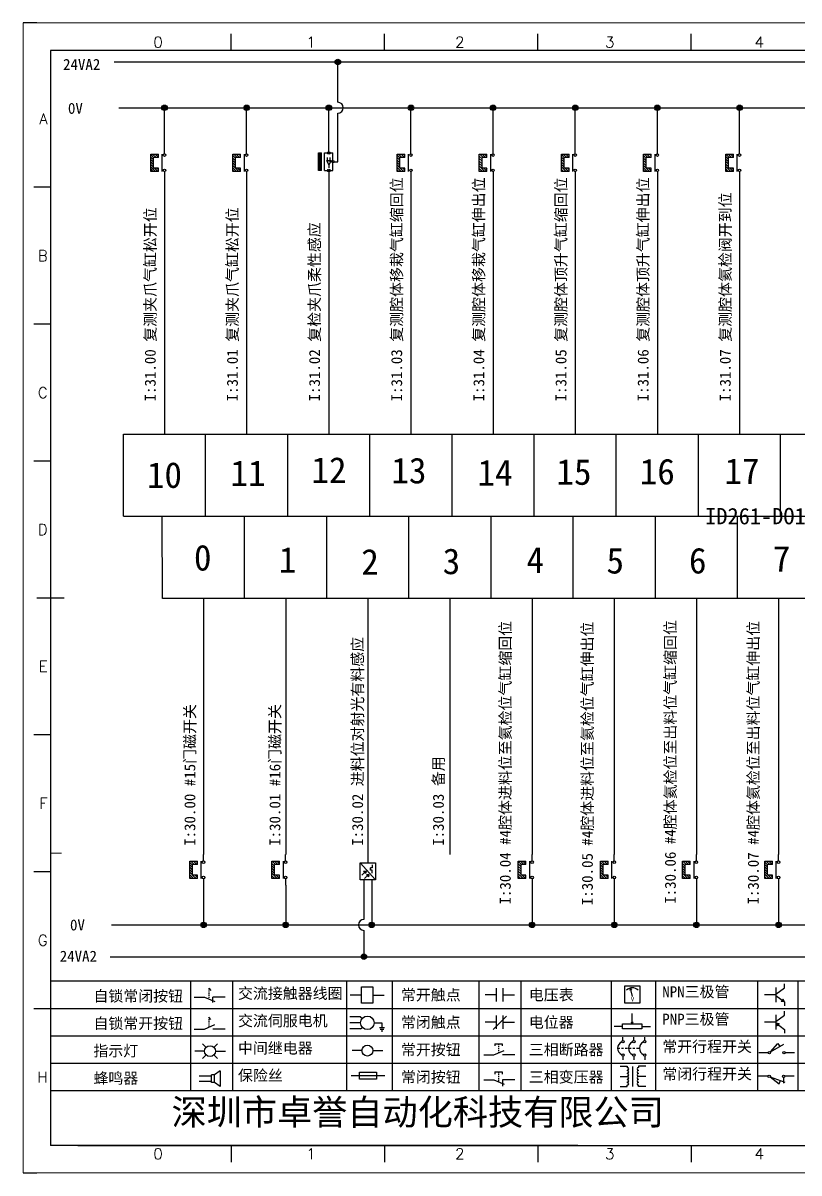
# Model space of a CAD drawing. Header units: millimetres. Extents: x -300 to 4617, y -106 to 3179.
# Drawn here: x 75.8 to 217.5, y 1288.7 to 1498.7 of the extents above; entities that cross this region are included whole.
import ezdxf
from ezdxf.enums import TextEntityAlignment as Align

# ---------------------------------------------------------------- set-up
doc = ezdxf.new("R2010")
doc.units = ezdxf.units.MM
doc.layers.add('AE_BOR', color=1, linetype='Continuous')
doc.layers.add('MISC', color=2, linetype='Continuous')
doc.styles.get("Standard").update_dxf_attribs({"font": ''})
doc.styles.add('WD', font='romans.shx', dxfattribs={"width": 0.8, "bigfont": 'gbcbig.shx'})
doc.styles.add('样式 0', font='')
doc.styles.add('汉字', font='')
doc.styles.get('Standard').set_extended_font_data('SimSun')
doc.styles.get('样式 0').set_extended_font_data('KaiTi_GB2312')
doc.styles.get('汉字').set_extended_font_data('新宋体')

# ---------------------------------------------------------------- blocks, each defined once
blk = doc.blocks.new('*U4')
at = {"linetype": 'ByBlock'}
for p, q in [((-1909.23, -780.45), (-1909.23, -780.67)), ((-1909.23, -780.45), (-1908.92, -780.84)), ((-1909.23, -780.84), (-1909.23, -781.05)), ((-1911.92, -782.07), (-1910.06, -782.07)), ((-1910.06, -782.07), (-1908.18, -782.88)), ((-1909.23, -781.23), (-1909.23, -781.44)), ((-1909.23, -781.61), (-1909.23, -781.83)), ((-1909.23, -782), (-1909.23, -782.21)), ((-1909.23, -782.38), (-1909.23, -782.43)), ((-1908.52, -783.07), (-1908.52, -782.07)), ((-1906.25, -782.07), (-1908.52, -782.07))]:
    blk.add_line(p, q, dxfattribs=at)
blk = doc.blocks.new('*U6')
at = {"linetype": 'ByBlock'}
for p, q in [((-1908.88, -791.17), (-1909.23, -790.71)), ((-1909.23, -790.71), (-1909.23, -790.92)), ((-1909.23, -791.09), (-1909.23, -791.31)), ((-1909.23, -791.48), (-1909.23, -791.69)), ((-1911.92, -792.89), (-1910.06, -792.89)), ((-1910.06, -792.89), (-1908.18, -792.08)), ((-1909.23, -791.86), (-1909.23, -792.08)), ((-1909.23, -792.25), (-1909.23, -792.47)), ((-1906.25, -792.89), (-1908.52, -792.89))]:
    blk.add_line(p, q, dxfattribs=at)
blk = doc.blocks.new('蜂鸣器')
at = {"linetype": 'ByBlock'}
for p, q in [((-1907.17, -795.53), (-1908.25, -796.26)), ((-1907.17, -795.53), (-1907.17, -798.41)), ((-1908.8, -796.48), (-1911.01, -796.48)), ((-1908.8, -797.46), (-1911.01, -797.46)), ((-1908.25, -796.26), (-1908.8, -796.26)), ((-1908.8, -797.68), (-1908.8, -796.26)), ((-1908.25, -797.68), (-1908.8, -797.68)), ((-1908.25, -797.68), (-1908.25, -796.26)), ((-1907.17, -798.41), (-1908.25, -797.68))]:
    blk.add_line(p, q, dxfattribs=at)
blk = doc.blocks.new('指示灯')
at = {"linetype": 'ByBlock'}
for p, q in [((-1854.25, -776.92), (-1856.06, -776.92)), ((-1854.62, -775.59), (-1853.97, -776.23)), ((-1851.9, -775.59), (-1852.54, -776.23)), ((-1852.26, -776.92), (-1850.45, -776.92)), ((-1854.62, -778.25), (-1853.97, -777.61)), ((-1851.9, -778.25), (-1852.54, -777.61))]:
    blk.add_line(p, q, dxfattribs=at)
blk.add_circle((-1853.26, -776.92), 0.992, dxfattribs=at)
blk = doc.blocks.new('交流接触器线圈')
at = {"linetype": 'ByBlock'}
for p, q in [((-1880.82, -781.77), (-1882.87, -781.77)), ((-1878.72, -781.77), (-1876.67, -781.77))]:
    blk.add_line(p, q, dxfattribs=at)
blk.add_lwpolyline([(-1880.82, -780.28), (-1878.72, -780.28), (-1878.72, -783.26), (-1880.82, -783.26)], close=True, dxfattribs=at)
blk = doc.blocks.new('交流伺服电机')
at = {"linetype": 'ByBlock'}
for p, q in [((-1880.97, -785.75), (-1882.94, -785.75)), ((-1880.97, -786.85), (-1882.94, -786.85)), ((-1880.97, -785.75), (-1880.65, -786.03)), ((-1878.49, -786.85), (-1877.07, -786.85)), ((-1877.07, -786.85), (-1877.07, -787.72)), ((-1880.97, -787.94), (-1882.94, -787.94)), ((-1880.97, -787.94), (-1880.65, -787.67)), ((-1877.54, -787.72), (-1876.59, -787.72)), ((-1877.38, -788.01), (-1876.75, -788.01)), ((-1877.23, -788.29), (-1876.9, -788.29))]:
    blk.add_line(p, q, dxfattribs=at)
blk.add_circle((-1879.73, -786.85), 1.24, dxfattribs=at)
blk = doc.blocks.new('中间继电器')
at = {"linetype": 'ByBlock'}
for p, q in [((-1880.72, -791.92), (-1882.54, -791.92)), ((-1878.74, -791.92), (-1876.92, -791.92))]:
    blk.add_line(p, q, dxfattribs=at)
blk.add_circle((-1879.73, -791.92), 0.992, dxfattribs=at)
blk = doc.blocks.new('保险丝')
at = {"linetype": 'ByBlock'}
blk.add_line((-1882.72, -796.49), (-1876.55, -796.49), dxfattribs=at)
blk.add_lwpolyline([(-1881.2, -795.86), (-1878.06, -795.86), (-1878.06, -797.12), (-1881.2, -797.12)], close=True, dxfattribs=at)
blk = doc.blocks.new('常开按钮')
at = {"linetype": 'ByBlock'}
for p, q in [((-1910.06, -787.73), (-1908.18, -786.93)), ((-1909.9, -785.68), (-1908.56, -785.68)), ((-1909.9, -785.68), (-1909.9, -786.07)), ((-1909.23, -785.68), (-1909.23, -785.89)), ((-1909.23, -786.06), (-1909.23, -786.28)), ((-1909.23, -786.45), (-1909.23, -786.67)), ((-1909.23, -786.84), (-1909.23, -787.05)), ((-1909.23, -787.22), (-1909.23, -787.38)), ((-1908.56, -785.68), (-1908.56, -786.07)), ((-1911.92, -787.73), (-1910.06, -787.73)), ((-1906.25, -787.73), (-1908.52, -787.73))]:
    blk.add_line(p, q, dxfattribs=at)
blk = doc.blocks.new('常开触点')
at = {"linetype": 'ByBlock'}
for p, q in [((-1853.82, -782.99), (-1853.82, -780.56)), ((-1852.6, -782.99), (-1852.6, -780.56)), ((-1853.82, -781.77), (-1855.88, -781.77)), ((-1852.6, -781.77), (-1850.55, -781.77))]:
    blk.add_line(p, q, dxfattribs=at)
blk = doc.blocks.new('常闭触点')
at = {"linetype": 'ByBlock'}
for p, q in [((-1853.82, -786.77), (-1855.88, -786.77)), ((-1852.01, -785.66), (-1854.43, -788.1)), ((-1853.82, -787.99), (-1853.82, -785.56)), ((-1852.6, -787.99), (-1852.6, -785.56)), ((-1852.6, -786.77), (-1850.55, -786.77))]:
    blk.add_line(p, q, dxfattribs=at)
blk = doc.blocks.new('常闭按钮')
at = {"linetype": 'ByBlock'}
for p, q in [((-1854.11, -790.83), (-1852.77, -790.83)), ((-1854.11, -790.83), (-1854.11, -791.22)), ((-1853.44, -790.83), (-1853.44, -791.04)), ((-1853.44, -791.21), (-1853.44, -791.43)), ((-1853.44, -791.6), (-1853.44, -791.82)), ((-1852.77, -790.83), (-1852.77, -791.22)), ((-1856.13, -792.28), (-1854.28, -792.28)), ((-1854.28, -792.28), (-1852.4, -793.09)), ((-1853.44, -791.99), (-1853.44, -792.2)), ((-1853.44, -792.37), (-1853.44, -792.53)), ((-1850.47, -792.28), (-1852.73, -792.28)), ((-1852.73, -792.28), (-1852.73, -793.43))]:
    blk.add_line(p, q, dxfattribs=at)
blk = doc.blocks.new('电压表')
at = {"linetype": 'ByBlock'}
for p, q in [((-1814.84, -780.75), (-1814.91, -781.13)), ((-1814.6, -781.05), (-1814.91, -781.13)), ((-1814.84, -780.75), (-1814.46, -782.26)), ((-1814.84, -780.75), (-1814.6, -781.05))]:
    blk.add_line(p, q, dxfattribs=at)
blk.add_lwpolyline([(-1815.84, -780.34), (-1813.07, -780.34), (-1813.07, -783.49), (-1815.84, -783.49)], close=True, dxfattribs=at)
blk.add_arc((-1814.46, -782.26), 1.56, 46.8313, 133.1687, dxfattribs=at)
at = {"linetype": 'ByBlock', "insert": (-1814.7, -782.39), "char_height": 0.75, "width": 0.6768, "attachment_point": 1}
blk.add_mtext('V', dxfattribs=at)
blk = doc.blocks.new('电位器')
at = {"linetype": 'ByBlock'}
for p, q in [((-1814.45, -787.3), (-1814.45, -785.39)), ((-1814.45, -787.3), (-1814.62, -786.96)), ((-1814.62, -786.96), (-1814.27, -786.96)), ((-1814.45, -787.3), (-1814.27, -786.96)), ((-1816.21, -787.75), (-1817.79, -787.75)), ((-1812.68, -787.75), (-1811.1, -787.75))]:
    blk.add_line(p, q, dxfattribs=at)
blk.add_lwpolyline([(-1816.21, -787.3), (-1812.68, -787.3), (-1812.68, -788.2), (-1816.21, -788.2)], close=True, dxfattribs=at)
blk = doc.blocks.new('三相断路器')
at = {"linetype": 'ByBlock'}
for p, q in [((-1816.17, -790.33), (-1816.17, -789.7)), ((-1814.17, -790.33), (-1814.17, -789.7)), ((-1812.18, -790.33), (-1812.18, -789.7)), ((-1817.14, -791.74), (-1816.72, -791.74)), ((-1816.45, -791.74), (-1816.03, -791.74)), ((-1816.17, -793.19), (-1816.17, -793.83)), ((-1815.76, -791.74), (-1815.34, -791.74)), ((-1815.07, -791.74), (-1814.65, -791.74)), ((-1814.38, -791.74), (-1813.96, -791.74)), ((-1814.17, -793.19), (-1814.17, -793.83)), ((-1813.69, -791.74), (-1813.27, -791.74)), ((-1812.18, -793.19), (-1812.18, -793.83))]:
    blk.add_line(p, q, dxfattribs=at)
for centre in [(-1816.17, -790.55), (-1814.17, -790.55), (-1812.18, -790.55), (-1816.17, -792.98), (-1814.17, -792.98), (-1812.18, -792.98)]:
    blk.add_circle(centre, 0.219, dxfattribs=at)
for centre in [(-1815.81, -791.74), (-1813.82, -791.74), (-1811.83, -791.74)]:
    blk.add_arc(centre, 1.32, 115.5791, 244.4209, dxfattribs=at)
blk = doc.blocks.new('三相变压器')
at = {"linetype": 'ByBlock'}
for p, q in [((-1816.69, -795.03), (-1815.37, -795.03)), ((-1815.37, -795.03), (-1815.37, -795.24)), ((-1814.34, -798.7), (-1814.34, -795.04)), ((-1812, -795.03), (-1813.32, -795.03)), ((-1813.32, -795.03), (-1813.32, -795.24)), ((-1816.69, -796.87), (-1815.37, -796.87)), ((-1812, -796.87), (-1813.32, -796.87)), ((-1816.69, -798.71), (-1815.37, -798.71)), ((-1815.37, -798.71), (-1815.37, -798.5)), ((-1813.32, -798.71), (-1813.32, -798.5)), ((-1812, -798.71), (-1813.32, -798.71))]:
    blk.add_line(p, q, dxfattribs=at)
for centre, start, end in [((-1815.37, -795.51), 270, 90), ((-1815.37, -796.06), 270, 90), ((-1813.32, -795.51), 90, 270), ((-1813.32, -796.06), 90, 270), ((-1815.37, -796.6), 270, 90), ((-1815.37, -797.14), 270, 90), ((-1815.37, -797.68), 270, 90), ((-1815.37, -798.23), 270, 90), ((-1813.32, -796.6), 90, 270), ((-1813.32, -797.14), 90, 270), ((-1813.32, -797.68), 90, 270), ((-1813.32, -798.23), 90, 270)]:
    blk.add_arc(centre, 0.271, start, end, dxfattribs=at)
blk = doc.blocks.new('NPN三极管')
at = {"linetype": 'ByBlock'}
for p, q in [((-1785.73, -780.61), (-1785.73, -783.32)), ((-1785.73, -781.82), (-1784.15, -780.66)), ((-1784.15, -780.66), (-1784.15, -779.98)), ((-1785.73, -781.97), (-1787.81, -781.97)), ((-1785.73, -782.11), (-1784.15, -783.27)), ((-1784.41, -782.73), (-1784.74, -783.18)), ((-1784.15, -783.27), (-1784.74, -783.18)), ((-1784.15, -783.27), (-1784.41, -782.73)), ((-1784.15, -783.27), (-1784.15, -783.96))]:
    blk.add_line(p, q, dxfattribs=at)
blk = doc.blocks.new('PNP三极管')
at = {"linetype": 'ByBlock'}
for p, q in [((-1784.9, -785.38), (-1784.9, -788.09)), ((-1783.32, -785.43), (-1783.32, -784.75)), ((-1784.9, -786.74), (-1786.98, -786.74)), ((-1784.9, -786.59), (-1783.32, -785.43)), ((-1784.9, -786.88), (-1783.32, -788.04)), ((-1784.9, -786.88), (-1784.31, -786.97)), ((-1784.9, -786.88), (-1784.64, -787.42)), ((-1784.31, -786.97), (-1784.64, -787.42)), ((-1783.32, -788.04), (-1783.32, -788.73))]:
    blk.add_line(p, q, dxfattribs=at)
blk = doc.blocks.new('常开行程开关')
at = {"linetype": 'ByBlock'}
for p, q in [((-1785.89, -792.17), (-1784.52, -790.62)), ((-1785.89, -792.17), (-1783.43, -790.72)), ((-1784.52, -790.62), (-1784.19, -791.17)), ((-1786.29, -792.3), (-1788.01, -792.3)), ((-1781.48, -792.3), (-1783.21, -792.3))]:
    blk.add_line(p, q, dxfattribs=at)
for centre in [(-1786.07, -792.3), (-1783.42, -792.3)]:
    blk.add_circle(centre, 0.219, dxfattribs=at)
blk = doc.blocks.new('常闭行程开关')
at = {"linetype": 'ByBlock'}
for p, q in [((-1786.34, -796.62), (-1788.07, -796.62)), ((-1785.93, -796.72), (-1783.25, -797.7)), ((-1785.93, -796.72), (-1784.3, -798)), ((-1784.3, -798), (-1784.08, -797.4)), ((-1783.48, -796.84), (-1783.48, -797.85)), ((-1781.54, -796.62), (-1783.26, -796.62))]:
    blk.add_line(p, q, dxfattribs=at)
for centre in [(-1786.12, -796.62), (-1783.48, -796.62)]:
    blk.add_circle(centre, 0.219, dxfattribs=at)
blk = doc.blocks.new('磁性开关')
at = {"linetype": 'ByBlock'}
h = blk.add_hatch(dxfattribs=at)
h.set_pattern_fill('ANSI31', color=256, scale=0.1, style=0)
h.paths.add_polyline_path([(-1910.88, -776.69), (-1910.88, -775.29), (-1907.69, -775.29), (-1907.69, -776.69), (-1908.31, -776.69), (-1908.31, -775.79), (-1910.25, -775.79), (-1910.25, -776.69)])
for p, q in [((-1910.88, -776.69), (-1910.88, -775.29)), ((-1910.88, -775.29), (-1907.69, -775.29)), ((-1910.88, -776.69), (-1910.25, -776.69)), ((-1910.25, -776.69), (-1910.25, -775.79)), ((-1910.25, -775.79), (-1908.31, -775.79)), ((-1908.31, -776.69), (-1908.31, -775.79)), ((-1908.31, -776.69), (-1907.69, -776.69)), ((-1907.69, -775.29), (-1907.69, -776.69)), ((-1910.91, -777.81), (-1912.09, -777.81)), ((-1910.88, -777.39), (-1907.69, -777.39)), ((-1907.66, -777.81), (-1906.48, -777.81))]:
    blk.add_line(p, q, dxfattribs=at)
for centre in [(-1910.68, -777.81), (-1907.88, -777.81)]:
    blk.add_circle(centre, 0.225, dxfattribs=at)
blk = doc.blocks.new('接近开关')
at = {"linetype": 'ByBlock'}
h = blk.add_hatch(dxfattribs=at)
h.set_pattern_fill('ANSI31', color=256, scale=0.01, style=0)
h.set_pattern_definition([(45, (-89.131516, -30.795668), (-0.0224506403, 0.0224506403), [])])
h.paths.add_polyline_path([(-1516.96, -1123.35), (-1516.96, -1122.85), (-1513.76, -1122.85), (-1513.76, -1123.35)])
for p, q in [((-1516.96, -1123.35), (-1516.96, -1122.85)), ((-1516.96, -1122.85), (-1513.76, -1122.85)), ((-1516.96, -1123.35), (-1513.76, -1123.35)), ((-1513.76, -1122.85), (-1513.76, -1123.35)), ((-1517.18, -1124.71), (-1518.36, -1124.71)), ((-1516.96, -1123.95), (-1513.76, -1123.95)), ((-1516.96, -1123.95), (-1516.96, -1125.47)), ((-1516.96, -1125.47), (-1513.76, -1125.47)), ((-1515.91, -1124.71), (-1516.45, -1124.71)), ((-1515.11, -1124.31), (-1515.91, -1124.71)), ((-1515.11, -1125.11), (-1515.91, -1124.71)), ((-1515.33, -1124.53), (-1515.17, -1124.53)), ((-1515.33, -1124.88), (-1515.17, -1124.88)), ((-1515.25, -1124.45), (-1515.25, -1124.61)), ((-1515.11, -1124.31), (-1515.11, -1125.11)), ((-1515.11, -1124.48), (-1514.58, -1124.48)), ((-1515.11, -1124.94), (-1514.58, -1124.94)), ((-1513.76, -1123.95), (-1513.76, -1125.47)), ((-1513.54, -1124.71), (-1512.36, -1124.71)), ((-1515.36, -1125.69), (-1515.36, -1126.36)), ((-1515.36, -1126.36), (-1512.36, -1126.36))]:
    blk.add_line(p, q, dxfattribs=at)
for centre in [(-1516.96, -1124.71), (-1515.36, -1125.47), (-1513.76, -1124.71)]:
    blk.add_circle(centre, 0.225, dxfattribs=at)
blk = doc.blocks.new('光电开关')
at = {"linetype": 'ByBlock'}
h = blk.add_hatch(dxfattribs=at)
h.set_pattern_fill('ANSI31', color=256, scale=0.01, style=0)
h.set_pattern_definition([(45, (0.172267, 0), (-0.0224506403, 0.0224506403), [])])
h.paths.add_polyline_path([(-1882.44, -776.34), (-1882.5, -775.91), (-1882.68, -776.07)])
h.paths.add_polyline_path([(-1882.86, -776.23), (-1882.44, -776.34), (-1882.68, -776.07)])
h.paths.add_polyline_path([(-1883.05, -776.88), (-1883.11, -776.45), (-1883.29, -776.61)])
h.paths.add_polyline_path([(-1883.47, -776.77), (-1883.05, -776.88), (-1883.29, -776.61)])
for p, q in [((-1884.01, -775.96), (-1885.56, -775.96)), ((-1880.91, -775.3), (-1884.01, -778.05)), ((-1883.75, -776.09), (-1883.05, -776.88)), ((-1883.11, -776.45), (-1883.47, -776.77)), ((-1883.05, -776.88), (-1883.47, -776.77)), ((-1883.14, -775.55), (-1882.44, -776.34)), ((-1883.05, -776.88), (-1883.11, -776.45)), ((-1882.5, -775.91), (-1882.86, -776.23)), ((-1882.44, -776.34), (-1882.86, -776.23)), ((-1882.44, -776.34), (-1882.5, -775.91)), ((-1879.37, -776.67), (-1880.91, -776.67)), ((-1884.01, -777.39), (-1885.56, -777.39)), ((-1882.78, -777.47), (-1882.23, -777.47)), ((-1882.23, -777.47), (-1882.23, -777.14)), ((-1882.23, -777.14), (-1881.78, -777.14)), ((-1881.78, -777.47), (-1881.78, -777.14)), ((-1881.23, -777.47), (-1881.78, -777.47))]:
    blk.add_line(p, q, dxfattribs=at)
blk.add_lwpolyline([(-1884.01, -775.3), (-1880.91, -775.3), (-1880.91, -778.05), (-1884.01, -778.05)], close=True, dxfattribs=at)

msp = doc.modelspace()

# ---------------------------------------------------------------- hatches: boundary and pattern name
at = {"lineweight": -2}
h = msp.add_hatch(color=0, dxfattribs=at)
edge = h.paths.add_edge_path()
edge.add_arc((133.291, 1491.582), 0.5, 0, 360)
h = msp.add_hatch(color=0, dxfattribs=at)
edge = h.paths.add_edge_path()
edge.add_arc((101.643, 1483.219), 0.5, 0, 360)
h = msp.add_hatch(color=0, dxfattribs=at)
edge = h.paths.add_edge_path()
edge.add_arc((116.643, 1483.219), 0.5, 0, 360)
h = msp.add_hatch(color=0, dxfattribs=at)
edge = h.paths.add_edge_path()
edge.add_arc((131.643, 1483.219), 0.5, 0, 360)
h = msp.add_hatch(color=0, dxfattribs=at)
edge = h.paths.add_edge_path()
edge.add_arc((146.643, 1483.219), 0.5, 0, 360)
h = msp.add_hatch(color=0, dxfattribs=at)
edge = h.paths.add_edge_path()
edge.add_arc((161.643, 1483.219), 0.5, 0, 360)
h = msp.add_hatch(color=0, dxfattribs=at)
edge = h.paths.add_edge_path()
edge.add_arc((176.643, 1483.219), 0.5, 0, 360)
h = msp.add_hatch(color=0, dxfattribs=at)
edge = h.paths.add_edge_path()
edge.add_arc((191.643, 1483.219), 0.5, 0, 360)
h = msp.add_hatch(color=0, dxfattribs=at)
edge = h.paths.add_edge_path()
edge.add_arc((206.643, 1483.219), 0.5, 0, 360)
h = msp.add_hatch(color=0, dxfattribs=at)
edge = h.paths.add_edge_path()
edge.add_arc((108.768, 1334.007), 0.5, 0, 360)
h = msp.add_hatch(color=0, dxfattribs=at)
edge = h.paths.add_edge_path()
edge.add_arc((123.768, 1334.007), 0.5, 0, 360)
h = msp.add_hatch(color=0, dxfattribs=at)
edge = h.paths.add_edge_path()
edge.add_arc((139.48, 1334.007), 0.5, 0, 360)
h = msp.add_hatch(color=0, dxfattribs=at)
edge = h.paths.add_edge_path()
edge.add_arc((168.768, 1334.007), 0.5, 0, 360)
h = msp.add_hatch(color=0, dxfattribs=at)
edge = h.paths.add_edge_path()
edge.add_arc((183.768, 1334.007), 0.5, 0, 360)
h = msp.add_hatch(color=0, dxfattribs=at)
edge = h.paths.add_edge_path()
edge.add_arc((198.768, 1334.007), 0.5, 0, 360)
h = msp.add_hatch(color=0, dxfattribs=at)
edge = h.paths.add_edge_path()
edge.add_arc((213.768, 1334.007), 0.5, 0, 360)
h = msp.add_hatch(color=0, dxfattribs=at)
edge = h.paths.add_edge_path()
edge.add_arc((138.055, 1328.19), 0.5, 0, 360)

# ---------------------------------------------------------------- linework, layer by layer
at = {"color": 7}
for p, q in [((367.805, 1493.697), (80.805, 1493.697)), ((80.805, 1493.697), (80.805, 1293.697)), ((85.835, 1293.697), (365.335, 1293.697)), ((206.602, 1293.697), (266.552, 1293.697))]:
    msp.add_line(p, q, dxfattribs=at)
at = {"color": 0, "lineweight": -2}
for p, q in [((92.43, 1491.582), (359.183, 1491.582)), ((93.314, 1483.219), (360.067, 1483.219)), ((101.643, 1475.975), (101.643, 1483.219)), ((116.643, 1475.975), (116.643, 1483.219)), ((146.643, 1475.975), (146.643, 1483.219)), ((161.643, 1475.975), (161.643, 1483.219)), ((176.643, 1475.975), (176.643, 1483.219)), ((191.643, 1475.975), (191.643, 1483.219)), ((206.643, 1475.975), (206.643, 1483.219)), ((101.643, 1470.363), (101.643, 1423.613)), ((116.643, 1470.363), (116.643, 1423.613)), ((131.643, 1470.363), (131.643, 1423.613)), ((146.643, 1470.363), (146.643, 1423.613)), ((161.643, 1470.363), (161.643, 1423.613)), ((176.643, 1470.363), (176.643, 1423.613)), ((191.643, 1470.363), (191.643, 1423.613)), ((206.643, 1470.363), (206.643, 1423.613)), ((94.143, 1408.613), (356.268, 1408.613)), ((116.268, 1393.613), (116.268, 1408.613)), ((131.268, 1393.613), (131.268, 1408.613)), ((146.268, 1393.613), (146.268, 1408.613)), ((161.268, 1393.613), (161.268, 1408.613)), ((176.268, 1393.613), (176.268, 1408.613)), ((191.268, 1393.613), (191.268, 1408.613)), ((206.268, 1393.613), (206.268, 1408.613)), ((108.768, 1393.613), (108.768, 1346.863)), ((123.768, 1393.613), (123.768, 1346.863)), ((138.768, 1393.613), (138.768, 1346.863)), ((153.768, 1393.613), (153.768, 1346.863)), ((168.768, 1393.613), (168.768, 1346.863)), ((183.768, 1393.613), (183.768, 1346.863)), ((198.768, 1393.613), (198.768, 1346.863)), ((213.768, 1393.613), (213.768, 1346.863)), ((108.768, 1341.251), (108.768, 1334.007)), ((123.768, 1341.251), (123.768, 1334.007)), ((138.055, 1340.672), (138.055, 1335.007)), ((139.48, 1340.672), (139.48, 1334.007)), ((168.768, 1341.251), (168.768, 1334.007)), ((183.768, 1341.251), (183.768, 1334.007)), ((198.768, 1341.251), (198.768, 1334.007)), ((213.768, 1341.251), (213.768, 1334.007)), ((91.946, 1334.007), (357.936, 1334.007)), ((138.055, 1333.007), (138.055, 1328.19)), ((91.709, 1328.19), (358.462, 1328.19))]:
    msp.add_line(p, q, dxfattribs=at)
for p, q in [((133.291, 1484.219), (133.291, 1491.582)), ((131.643, 1476.365), (131.643, 1483.219)), ((133.291, 1476.365), (133.291, 1482.219))]:
    msp.add_line(p, q)
at = {"color": 7, "lineweight": 9, "ltscale": 0.1}
for p, q in [((80.805, 1347.125), (82.804, 1347.125)), ((177.14, 1293.697), (206.602, 1293.697)), ((205.244, 1293.697), (205.244, 1293.697)), ((205.244, 1293.697), (205.244, 1293.697)), ((205.244, 1293.697), (205.244, 1293.697)), ((205.244, 1293.697), (205.244, 1293.697))]:
    msp.add_line(p, q, dxfattribs=at)
at = {"color": 7, "linetype": 'ByBlock'}
for p, q in [((367.805, 1323.697), (80.805, 1323.697)), ((367.805, 1318.697), (80.805, 1318.697)), ((367.805, 1313.697), (80.805, 1313.697)), ((367.805, 1308.697), (80.805, 1308.697)), ((367.805, 1303.697), (80.805, 1303.697))]:
    msp.add_line(p, q, dxfattribs=at)
at = {"color": 7, "lineweight": -2}
for p, q in [((106.384, 1323.697), (106.384, 1303.697)), ((114.061, 1323.697), (114.061, 1303.697)), ((134.851, 1323.697), (134.851, 1303.697)), ((143.204, 1323.697), (143.204, 1303.697)), ((159.059, 1323.697), (159.059, 1303.697)), ((166.708, 1323.697), (166.708, 1303.697)), ((183.2, 1323.697), (183.2, 1303.697)), ((191.302, 1323.697), (191.302, 1303.697)), ((209.921, 1323.697), (209.921, 1303.697)), ((217.28, 1323.697), (217.28, 1303.697))]:
    msp.add_line(p, q, dxfattribs=at)
at = {"color": 7, "ltscale": 2}
msp.add_line((177.14, 1293.697), (80.805, 1293.697), dxfattribs=at)
at = {"color": 0, "lineweight": -2}
for points in [[(94.143, 1423.613), (109.143, 1423.613)], [(94.143, 1408.613), (94.143, 1423.613)], [(109.143, 1423.613), (124.143, 1423.613)], [(109.143, 1408.613), (109.143, 1423.613)], [(124.143, 1423.613), (139.143, 1423.613)], [(124.143, 1408.613), (124.143, 1423.613)], [(139.143, 1423.613), (154.143, 1423.613)], [(139.143, 1408.613), (139.143, 1423.613)], [(154.143, 1423.613), (169.143, 1423.613)], [(154.143, 1408.613), (154.143, 1423.613)], [(169.143, 1423.613), (184.143, 1423.613)], [(169.143, 1408.613), (169.143, 1423.613)], [(184.143, 1423.613), (199.143, 1423.613)], [(184.143, 1408.613), (184.143, 1423.613)], [(199.143, 1423.613), (214.143, 1423.613)], [(199.143, 1408.613), (199.143, 1423.613)], [(214.143, 1423.613), (229.143, 1423.613)], [(214.143, 1408.613), (214.143, 1423.613)], [(116.268, 1393.613), (101.268, 1393.613), (101.232, 1408.613)], [(131.268, 1393.613), (116.268, 1393.613)], [(146.268, 1393.613), (131.268, 1393.613)], [(161.268, 1393.613), (146.268, 1393.613)], [(176.268, 1393.613), (161.268, 1393.613)], [(191.268, 1393.613), (176.268, 1393.613)], [(206.268, 1393.613), (191.268, 1393.613)], [(221.268, 1393.613), (206.268, 1393.613)]]:
    msp.add_lwpolyline(points, dxfattribs=at)
for centre in [(133.291, 1491.582), (101.643, 1483.219), (116.643, 1483.219), (131.643, 1483.219), (146.643, 1483.219), (161.643, 1483.219), (176.643, 1483.219), (191.643, 1483.219), (206.643, 1483.219), (108.768, 1334.007), (123.768, 1334.007), (139.48, 1334.007), (168.768, 1334.007), (183.768, 1334.007), (198.768, 1334.007), (213.768, 1334.007), (138.055, 1328.19)]:
    msp.add_circle(centre, 0.5, dxfattribs=at)
for centre, start, end in [((133.291, 1483.219), 270, 90), ((138.055, 1334.007), 90, 270)]:
    msp.add_arc(centre, 1, start, end, dxfattribs=at)
at = {"layer": 'AE_BOR', "color": 7, "lineweight": 30}
for p, q in [((78.335, 1498.697), (75.802, 1498.697)), ((78.305, 1393.697), (83.305, 1393.697)), ((75.802, 1288.697), (78.335, 1288.697))]:
    msp.add_line(p, q, dxfattribs=at)
at = {"layer": 'AE_BOR', "color": 7, "lineweight": 15}
for p, q in [((75.802, 1498.697), (372.802, 1498.697)), ((75.802, 1288.697), (75.802, 1498.697)), ((372.802, 1288.697), (75.802, 1288.697))]:
    msp.add_line(p, q, dxfattribs=at)
at = {"layer": 'AE_BOR', "color": 7}
for p, q in [((113.835, 1493.697), (113.835, 1496.697)), ((141.835, 1493.697), (141.835, 1496.697)), ((169.835, 1493.697), (169.835, 1496.697)), ((197.835, 1493.697), (197.835, 1496.697)), ((80.805, 1468.697), (77.805, 1468.697)), ((80.805, 1443.697), (77.805, 1443.697)), ((80.805, 1418.697), (77.805, 1418.697)), ((80.805, 1368.697), (77.805, 1368.697)), ((80.805, 1343.697), (77.805, 1343.697)), ((80.805, 1318.697), (77.805, 1318.697)), ((113.835, 1293.697), (113.835, 1290.697)), ((141.835, 1293.697), (141.835, 1290.697)), ((169.835, 1293.697), (169.835, 1290.697)), ((197.835, 1293.697), (197.835, 1290.697))]:
    msp.add_line(p, q, dxfattribs=at)

# ---------------------------------------------------------------- block references
at = {"linetype": 'ByBlock'}
for name, p, rotation in [('接近开关', (-993.066, 2988.725), 90.00000000000608), ('磁性开关', (-676.171, 3382.451), 90), ('磁性开关', (-661.171, 3382.451), 90), ('磁性开关', (-631.171, 3382.451), 90), ('磁性开关', (-616.171, 3382.451), 90), ('磁性开关', (-601.171, 3382.451), 90), ('磁性开关', (-586.171, 3382.451), 90), ('磁性开关', (-571.171, 3382.451), 90), ('磁性开关', (-669.046, 3253.339), 90), ('磁性开关', (-654.046, 3253.339), 90), ('光电开关', (-637.906, 3226.228), 90), ('磁性开关', (-609.046, 3253.339), 90), ('磁性开关', (-594.046, 3253.339), 90), ('磁性开关', (-579.046, 3253.339), 90), ('磁性开关', (-564.046, 3253.339), 90)]:
    msp.add_blockref(name, p, dxfattribs=dict(at, rotation=rotation))
at = {"color": 7, "linetype": 'ByBlock'}
for name, p in [('NPN三极管', (1998.999, 2103.199)), ('*U4', (2018.993, 2102.874)), ('交流接触器线圈', (2018.418, 2102.965)), ('常开触点', (2016.072, 2102.994)), ('电压表', (2001.511, 2103.212)), ('*U6', (2018.993, 2107.874)), ('交流伺服电机', (2018.418, 2102.965)), ('常闭触点', (2016.072, 2102.994)), ('电位器', (2001.511, 2103.212)), ('PNP三极管', (1998.173, 2102.97)), ('三相断路器', (2001.511, 2103.212)), ('指示灯', (1963.208, 2087.874)), ('中间继电器', (2018.418, 2102.965)), ('常开按钮', (2071.858, 2097.994)), ('常开行程开关', (1998.173, 2102.97)), ('蜂鸣器', (2018.993, 2102.874)), ('保险丝', (2018.418, 2102.965)), ('常闭按钮', (2016.072, 2097.994)), ('三相变压器', (2001.511, 2103.212)), ('常闭行程开关', (1998.173, 2102.97))]:
    msp.add_blockref(name, p, dxfattribs=at)

# ---------------------------------------------------------------- texts
at = {"color": 0, "lineweight": -2, "attachment_point": 1}
for s, insert, char_height, width in [('0V', (84.009, 1484.113), 2, 14.27309), ('10', (98.432, 1418.511), 4.7064, 7.20347), ('11', (113.685, 1418.83), 4.7064, 7.20347), ('12', (128.473, 1419.421), 4.7064, 7.20347), ('13', (143.066, 1419.328), 4.7064, 7.20347), ('14', (158.802, 1418.941), 4.7064, 7.20347), ('15', (173.207, 1419.073), 4.7064, 7.20347), ('16', (188.427, 1419.138), 4.7064, 7.20347), ('17', (203.895, 1419.226), 4.7064, 7.20347), ('ID261-DO15   3#-CN1  30-31CH               ', (200.362, 1410.149), 3, 61.03402), ('0', (107.017, 1403.415), 4.706, 7.20347), ('1', (122.514, 1403.009), 4.706, 7.20347), ('4', (167.738, 1402.994), 4.706, 7.20347), ('6', (197.406, 1402.875), 4.706, 7.20347), ('7', (212.733, 1403.234), 4.706, 7.20347), ('2', (137.576, 1402.651), 4.706, 7.20347), ('3', (152.437, 1402.756), 4.706, 7.20347), ('5', (182.344, 1402.875), 4.706, 7.20347), ('0V', (84.384, 1334.992), 2, 14.27309)]:
    msp.add_mtext(s, dxfattribs=dict(at, insert=insert, char_height=char_height, width=width))
at = {"color": 0, "lineweight": -2, "char_height": 2, "width": 71.79445, "attachment_point": 1, "rotation": 90}
for s, insert in [('{\\C256;I:31.03 复测腔体移栽气缸缩回位}', (143.029, 1429.598)), ('{\\C256;I:31.04 复测腔体移栽气缸伸出位}', (158.029, 1429.598)), ('{\\C256;I:31.05 复测腔体顶升气缸缩回位}', (173.029, 1429.598)), ('{\\C256;I:31.06 复测腔体顶升气缸伸出位}', (188.029, 1429.598)), ('{\\C256;I:31.07 复测腔体氦检阀开到位}', (203.029, 1429.598)), ('{\\C256;I:31.00 复测夹爪气缸松开位}', (98.029, 1429.598)), ('{\\C256;I:31.01 复测夹爪气缸松开位}', (113.029, 1429.598)), ('{\\C256;I:31.02 复检夹爪柔性感应}', (128.029, 1429.598)), ('{\\C256;I:30.04 #4腔体进料位至氦检位气缸缩回位}', (162.861, 1337.728)), ('{\\C256;I:30.05 #4腔体进料位至氦检位气缸伸出位}', (177.849, 1337.597)), ('{\\C256;I:30.06 #4腔体氦检位至出料位气缸缩回位}', (193.001, 1337.858)), ('{\\C256;I:30.07 #4腔体氦检位至出料位气缸伸出位}', (208.152, 1337.728)), ('{\\C256;I:30.02 进料位对射光有料感应}', (135.886, 1348.439)), ('{\\C256;I:30.00 #15门磁开关}', (105.268, 1348.439)), ('{\\C256;I:30.01 #16门磁开关}', (120.797, 1348.439)), ('{\\C256;I:30.03 备用}', (150.646, 1348.439))]:
    msp.add_mtext(s, dxfattribs=dict(at, insert=insert))
at = {"color": 7, "char_height": 2, "attachment_point": 1, "style": '汉字'}
for s, insert in [('{\\fKaiTi_GB2312|b0|i0|c134|p49;NPN三极管}', (192.535, 1322.789)), ('{\\fKaiTi_GB2312|b0|i0|c134|p49;自锁常闭按钮}', (88.661, 1322.011)), ('{\\fKaiTi_GB2312|b0|i0|c134|p49;交流接触器线圈}', (115.055, 1322.505)), ('{\\fKaiTi_GB2312|b0|i0|c134|p49;常开触点}', (144.809, 1322.218)), ('{\\fKaiTi_GB2312|b0|i0|c134|p49;电压表}', (168.168, 1322.227)), ('{\\fKaiTi_GB2312|b0|i0|c134|p49;自锁常开按钮}', (88.661, 1317.011)), ('{\\fKaiTi_GB2312|b0|i0|c134|p49;交流伺服电机}', (115.055, 1317.505)), ('{\\fKaiTi_GB2312|b0|i0|c134|p49;常闭触点}', (144.809, 1317.218)), ('{\\fKaiTi_GB2312|b0|i0|c134|p49;电位器}', (168.168, 1317.227)), ('{\\fKaiTi_GB2312|b0|i0|c134|p49;PNP三极管}', (192.535, 1317.789)), ('{\\fKaiTi_GB2312|b0|i0|c134|p49;中间继电器}', (115.055, 1312.505)), ('{\\fKaiTi_GB2312|b0|i0|c134|p49;常开按钮}', (144.809, 1312.218)), ('{\\fKaiTi_GB2312|b0|i0|c134|p49;三相断路器}', (168.168, 1312.227)), ('{\\fKaiTi_GB2312|b0|i0|c134|p49;常开行程开关}', (192.535, 1312.789)), ('{\\fKaiTi_GB2312|b0|i0|c134|p49;指示灯}', (88.661, 1312.011)), ('{\\fKaiTi_GB2312|b0|i0|c134|p49;蜂鸣器}', (88.661, 1307.011)), ('{\\fKaiTi_GB2312|b0|i0|c134|p49;保险丝}', (115.055, 1307.505)), ('{\\fKaiTi_GB2312|b0|i0|c134|p49;常闭按钮}', (144.809, 1307.218)), ('{\\fKaiTi_GB2312|b0|i0|c134|p49;三相变压器}', (168.168, 1307.227)), ('{\\fKaiTi_GB2312|b0|i0|c134|p49;常闭行程开关}', (192.535, 1307.789))]:
    msp.add_mtext(s, dxfattribs=dict(at, insert=insert))
at = {"color": 7, "lineweight": -2, "insert": (102.938, 1302.168), "char_height": 4.70644, "width": 96.11383, "attachment_point": 1}
msp.add_mtext('深圳市卓誉自动化科技有限公司', dxfattribs=at)
at = {"layer": 'AE_BOR', "color": 7, "style": 'WD'}
for s, p in [('0', (100.472, 1494.197)), ('1', (128.397, 1494.197)), ('2', (155.547, 1494.197)), ('3', (182.947, 1494.197)), ('4', (210.247, 1494.197)), ('0', (100.472, 1291.197)), ('1', (128.397, 1291.197)), ('2', (155.547, 1291.197)), ('3', (182.947, 1291.197)), ('4', (210.247, 1291.197))]:
    msp.add_text(s, height=2, dxfattribs=at).set_placement(p, align=Align.CENTER)
for s, p in [('A', (80.305, 1481.197)), ('B', (80.305, 1456.197)), ('C', (80.305, 1431.197)), ('D', (80.305, 1406.197)), ('E', (80.305, 1381.197)), ('F', (80.305, 1356.197)), ('G', (80.305, 1331.197)), ('H', (80.305, 1306.197))]:
    msp.add_text(s, height=2, dxfattribs=at).set_placement(p, align=Align.MIDDLE_RIGHT)
at = {"layer": 'MISC', "color": 0, "char_height": 2, "width": 5.01683, "attachment_point": 1, "style": '样式 0'}
for insert in [(83.115, 1492.138), (82.508, 1329.293)]:
    msp.add_mtext('24VA2', dxfattribs=dict(at, insert=insert))

doc.saveas('drawing.dxf')
